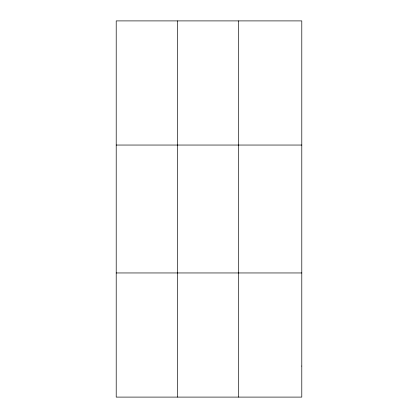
<?xml version="1.0" encoding="UTF-8"?>
<svg xmlns="http://www.w3.org/2000/svg" width="418" height="418" viewBox="0 0 418 418"><rect width="100%" height="100%" fill="white"/><g stroke="black" fill="none" stroke-linecap="round" stroke-linejoin="round"><path stroke-width="0.63" d="M177.451 397.1L177.451 20.9M238.694 397.1L238.694 20.9M116.209 145.046L301.791 145.046M116.209 272.954L301.791 272.954M301.791 366.063L301.791 397.1L116.209 397.1L116.209 20.9L301.791 20.9L301.791 366.063"/></g></svg>
